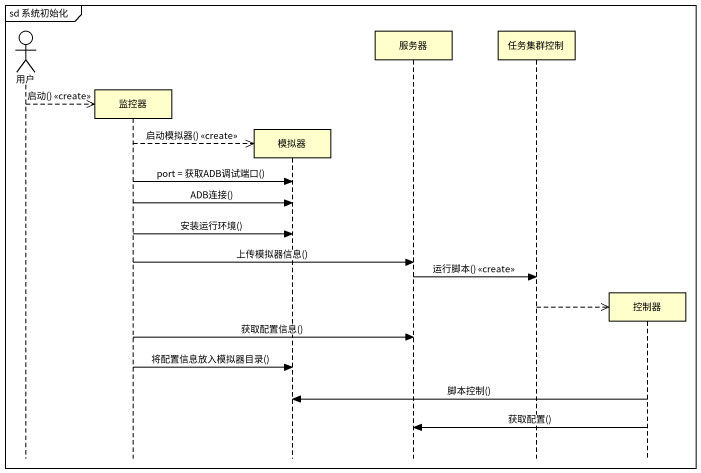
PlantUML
@startuml
mainframe sd 系统初始化
hide footbox
actor 用户
participant 监控器
participant 模拟器
participant 服务器
participant 任务集群控制
participant 控制器

用户 -->> 监控器 ** : 启动() <<create>>
监控器 -->> 模拟器 ** : 启动模拟器() <<create>>
监控器 -> 模拟器 : port = 获取ADB调试端口()
监控器 -> 模拟器 : ADB连接()
监控器 -> 模拟器 : 安装运行环境()
监控器 -> 服务器 : 上传模拟器信息()
服务器 -> 任务集群控制 : 运行脚本() <<create>>
任务集群控制 -->> 控制器 **
监控器 -> 服务器 : 获取配置信息()
监控器 -> 模拟器 : 将配置信息放入模拟器目录()
控制器 -> 模拟器 : 脚本控制()
控制器 -> 服务器 : 获取配置()
@enduml
